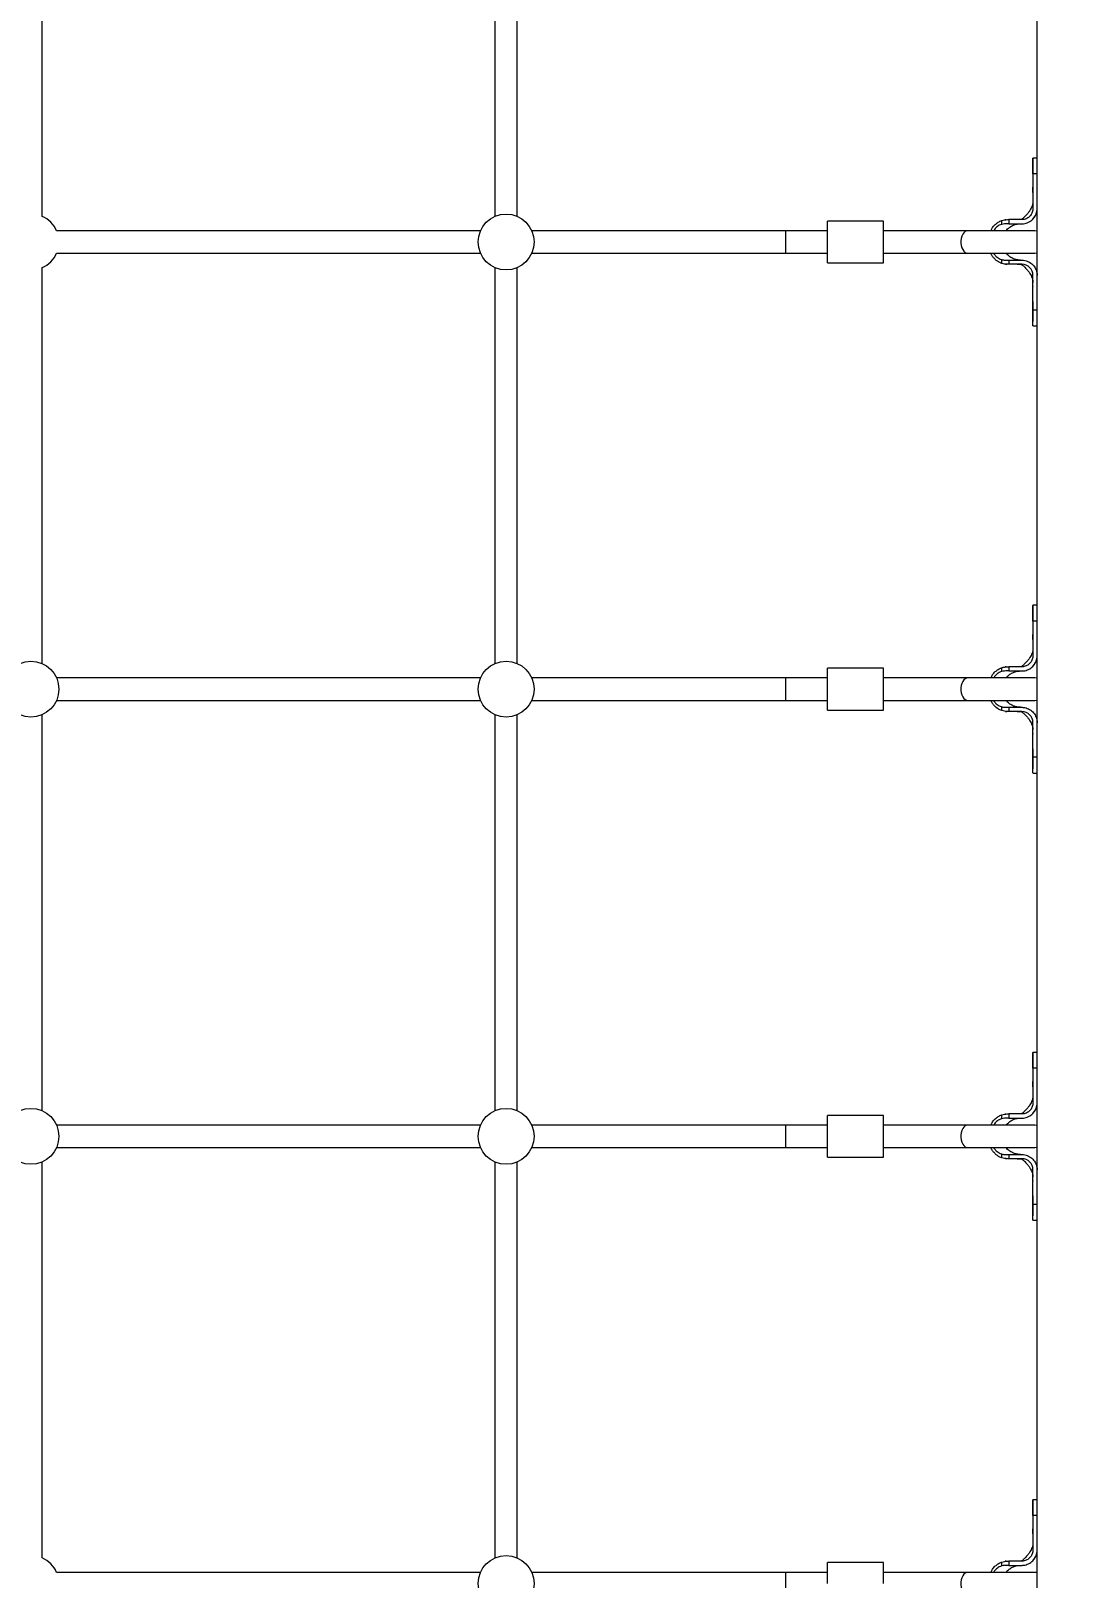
# Model space of a CAD drawing. Header units: millimetres. Extents: x -6304 to 6571, y -6082 to 4447.
# Drawn here: x -1715 to -965, y 19 to 1126 of the extents above; entities that cross this region are included whole.
import ezdxf

# ---------------------------------------------------------------- set-up
doc = ezdxf.new("R2010")
doc.units = ezdxf.units.MM
doc.layers.add('DIKOM_ОБЪЕКТ', color=7, linetype='Continuous')
doc.layers.add('DIKOM_РАЗМЕР_ОБЪЕКТА', color=7, linetype='Continuous')
doc.styles.add('style1', font='arial.ttf', dxfattribs={"width": 0.8})
doc.dimstyles.new('1-50', dxfattribs={"dimtxt": 300, "dimasz": 200, "dimexe": 100, "dimexo": 0, "dimgap": 100, "dimtad": 1, "dimtxsty": 'style1', "dimcen": 200, "dimclrd": 7, "dimclre": 7, "dimclrt": 7, "dimadec": 1, "dimazin": 2, "dimtfac": 1, "dimtmove": 0, "dimatfit": 2, "dimfxl": 0, "dimlwd": 25, "dimlwe": 18, "dimarcsym": 0})

# ---------------------------------------------------------------- blocks, each defined once
blk = doc.blocks.new('*D13')
at = {"layer": 'Defpoints', "color": 0, "transparency": 16777216}
for p in [(-3548.9, 424), (5070.8, -640.9), (5070.8, -4541.1)]:
    blk.add_point(p, dxfattribs=at)
at = {"layer": 'DIKOM_РАЗМЕР_ОБЪЕКТА', "color": 7, "lineweight": 18, "transparency": 16777216}
for p, q in [((-3548.9, 424), (-3548.9, -4641.1)), ((5070.8, -640.9), (5070.8, -4641.1))]:
    blk.add_line(p, q, dxfattribs=at)
at = {"layer": 'DIKOM_РАЗМЕР_ОБЪЕКТА', "color": 7, "lineweight": 25, "transparency": 16777216}
blk.add_line((-3148.9, -4541.1), (4670.8, -4541.1), dxfattribs=at)
at = {"layer": 'DIKOM_РАЗМЕР_ОБЪЕКТА', "color": 7, "transparency": 16777216}
for points in [[(-3148.9, -4474.4), (-3148.9, -4607.8), (-3548.9, -4541.1)], [(4670.8, -4474.4), (4670.8, -4607.8), (5070.8, -4541.1)]]:
    blk.add_solid(points, dxfattribs=at)
at = {"layer": 'DIKOM_РАЗМЕР_ОБЪЕКТА', "color": 7, "transparency": 16777216, "insert": (1449.2, -4307.9), "char_height": 300, "attachment_point": 5, "style": 'style1'}
blk.add_mtext('8650', dxfattribs=at)

msp = doc.modelspace()

# ---------------------------------------------------------------- linework, layer by layer
at = {"layer": 'DIKOM_ОБЪЕКТ', "color": 7, "linetype": 'Continuous', "lineweight": 15}
for p, q in [((-995.172, -504.962), (-995.172, 1495.038)), ((-1707.172, 993.369), (-1707.172, 1276.708)), ((-1383.172, 1276.708), (-1383.172, 993.369)), ((-1367.172, 993.369), (-1367.172, 1276.708)), ((-998.172, 1035.038), (-998.172, 1029.76)), ((-995.172, 1035.038), (-998.172, 1035.038)), ((-998.172, 1028.446), (-998.172, 1031.554)), ((-998.172, 1028.672), (-998.172, 1030.916)), ((-998.172, 1023.756), (-998.172, 999.038)), ((-995.172, 1023.756), (-998.172, 1023.756)), ((-1105.172, 990.038), (-1145.172, 990.038)), ((-1145.172, 975.038), (-1145.172, 990.038)), ((-1105.172, 975.038), (-1105.172, 990.038)), ((-1020.52, 987.653), (-1020.52, 990.371)), ((-1017.427, 990.958), (-1017.998, 990.944)), ((-1015.311, 991.038), (-1015.311, 988.038)), ((-1007.172, 991.038), (-1015.311, 991.038)), ((-1015.311, 988.038), (-1007.172, 988.038)), ((-1006.172, 991.038), (-1007.172, 991.038)), ((-1007.172, 988.038), (-1006.172, 988.038)), ((-998.134, 991.603), (-997.834, 991.931)), ((-997.47, 992.308), (-996.426, 994.062)), ((-1393.503, 983.038), (-1696.842, 983.038)), ((-1175.172, 983.038), (-1356.842, 983.038)), ((-1145.172, 983.038), (-1175.172, 983.038)), ((-1175.172, 983.038), (-1175.172, 967.038)), ((-1145.172, 960.038), (-1145.172, 975.038)), ((-1044.888, 983.038), (-1105.172, 983.038)), ((-1105.172, 960.038), (-1105.172, 975.038)), ((-996.888, 983.038), (-1044.888, 983.038)), ((-995.172, 982.852), (-996.888, 983.038)), ((-1696.842, 967.038), (-1393.503, 967.038)), ((-1356.842, 967.038), (-1175.172, 967.038)), ((-1175.172, 967.038), (-1145.172, 967.038)), ((-1105.172, 967.038), (-1044.888, 967.038)), ((-1044.888, 967.038), (-996.888, 967.038)), ((-996.888, 967.038), (-995.172, 967.224)), ((-1707.172, 673.369), (-1707.172, 956.708)), ((-1383.172, 956.708), (-1383.172, 673.369)), ((-1367.172, 673.369), (-1367.172, 956.708)), ((-1145.172, 960.038), (-1105.172, 960.038)), ((-1020.52, 959.706), (-1020.52, 962.424)), ((-1017.803, 959.099), (-1017.019, 959.087)), ((-1017.522, 959.087), (-1016.823, 959.071)), ((-1015.311, 962.038), (-1015.311, 959.038)), ((-1015.311, 962.038), (-1007.172, 962.038)), ((-1007.172, 959.038), (-1015.311, 959.038)), ((-1007.172, 962.038), (-1006.172, 962.038)), ((-1006.172, 959.038), (-1007.172, 959.038)), ((-998.172, 926.321), (-998.172, 951.038)), ((-998.174, 927.55), (-998.172, 920.916)), ((-995.172, 926.321), (-998.172, 926.321)), ((-998.172, 926.146), (-998.172, 925.751)), ((-998.172, 920.85), (-998.172, 918.113)), ((-998.172, 915.038), (-995.172, 915.038)), ((-998.172, 715.038), (-998.172, 709.76)), ((-995.172, 715.038), (-998.172, 715.038)), ((-998.172, 708.446), (-998.172, 711.554)), ((-998.172, 708.672), (-998.172, 710.916)), ((-998.172, 703.756), (-998.172, 679.038)), ((-995.172, 703.756), (-998.172, 703.756)), ((-1105.172, 670.038), (-1145.172, 670.038)), ((-1145.172, 655.038), (-1145.172, 670.038)), ((-1105.172, 655.038), (-1105.172, 670.038)), ((-1020.52, 667.653), (-1020.52, 670.371)), ((-1017.427, 670.958), (-1017.998, 670.944)), ((-1015.311, 671.038), (-1015.311, 668.038)), ((-1007.172, 671.038), (-1015.311, 671.038)), ((-1015.311, 668.038), (-1007.172, 668.038)), ((-1006.172, 671.038), (-1007.172, 671.038)), ((-1007.172, 668.038), (-1006.172, 668.038)), ((-998.134, 671.603), (-997.834, 671.931)), ((-997.47, 672.308), (-996.426, 674.062)), ((-1393.503, 663.038), (-1696.842, 663.038)), ((-1175.172, 663.038), (-1356.842, 663.038)), ((-1145.172, 663.038), (-1175.172, 663.038)), ((-1175.172, 663.038), (-1175.172, 647.038)), ((-1145.172, 640.038), (-1145.172, 655.038)), ((-1044.888, 663.038), (-1105.172, 663.038)), ((-1105.172, 640.038), (-1105.172, 655.038)), ((-996.888, 663.038), (-1044.888, 663.038)), ((-995.172, 662.852), (-996.888, 663.038)), ((-1696.842, 647.038), (-1393.503, 647.038)), ((-1356.842, 647.038), (-1175.172, 647.038)), ((-1175.172, 647.038), (-1145.172, 647.038)), ((-1105.172, 647.038), (-1044.888, 647.038)), ((-1044.888, 647.038), (-996.888, 647.038)), ((-1020.52, 639.706), (-1020.52, 642.424)), ((-996.888, 647.038), (-995.172, 647.224)), ((-1707.172, 353.369), (-1707.172, 636.708)), ((-1383.172, 636.708), (-1383.172, 353.369)), ((-1367.172, 353.369), (-1367.172, 636.708)), ((-1145.172, 640.038), (-1105.172, 640.038)), ((-1017.803, 639.099), (-1017.019, 639.087)), ((-1017.522, 639.087), (-1016.823, 639.071)), ((-1015.311, 642.038), (-1015.311, 639.038)), ((-1015.311, 642.038), (-1007.172, 642.038)), ((-1007.172, 639.038), (-1015.311, 639.038)), ((-1007.172, 642.038), (-1006.172, 642.038)), ((-1006.172, 639.038), (-1007.172, 639.038)), ((-998.172, 606.321), (-998.172, 631.038)), ((-998.174, 607.55), (-998.172, 600.916)), ((-995.172, 606.321), (-998.172, 606.321)), ((-998.172, 606.146), (-998.172, 605.751)), ((-998.172, 600.85), (-998.172, 598.113)), ((-998.172, 595.038), (-995.172, 595.038)), ((-998.172, 395.038), (-998.172, 389.76)), ((-995.172, 395.038), (-998.172, 395.038)), ((-998.172, 388.445), (-998.172, 391.554)), ((-998.172, 388.672), (-998.172, 390.916)), ((-998.172, 383.756), (-998.172, 359.038)), ((-995.172, 383.756), (-998.172, 383.756)), ((-1105.172, 350.038), (-1145.172, 350.038)), ((-1145.172, 335.038), (-1145.172, 350.038)), ((-1105.172, 335.038), (-1105.172, 350.038)), ((-1020.52, 347.653), (-1020.52, 350.371)), ((-1017.427, 350.958), (-1017.998, 350.944)), ((-1015.311, 351.038), (-1015.311, 348.038)), ((-1007.172, 351.038), (-1015.311, 351.038)), ((-1015.311, 348.038), (-1007.172, 348.038)), ((-1006.172, 351.038), (-1007.172, 351.038)), ((-1007.172, 348.038), (-1006.172, 348.038)), ((-998.134, 351.603), (-997.834, 351.931)), ((-997.47, 352.308), (-996.426, 354.062)), ((-1393.503, 343.038), (-1696.842, 343.038)), ((-1175.172, 343.038), (-1356.842, 343.038)), ((-1145.172, 343.038), (-1175.172, 343.038)), ((-1175.172, 343.038), (-1175.172, 327.038)), ((-1145.172, 320.038), (-1145.172, 335.038)), ((-1044.888, 343.038), (-1105.172, 343.038)), ((-1105.172, 320.038), (-1105.172, 335.038)), ((-996.888, 343.038), (-1044.888, 343.038)), ((-995.172, 342.852), (-996.888, 343.038)), ((-1696.842, 327.038), (-1393.503, 327.038)), ((-1356.842, 327.038), (-1175.172, 327.038)), ((-1175.172, 327.038), (-1145.172, 327.038)), ((-1105.172, 327.038), (-1044.888, 327.038)), ((-1044.888, 327.038), (-996.888, 327.038)), ((-1020.52, 319.706), (-1020.52, 322.424)), ((-1015.311, 322.038), (-1015.311, 319.038)), ((-1015.311, 322.038), (-1007.172, 322.038)), ((-1007.172, 322.038), (-1006.172, 322.038)), ((-996.888, 327.038), (-995.172, 327.224)), ((-1707.172, 33.369), (-1707.172, 316.708)), ((-1383.172, 316.708), (-1383.172, 33.369)), ((-1367.172, 33.369), (-1367.172, 316.708)), ((-1145.172, 320.038), (-1105.172, 320.038)), ((-1017.803, 319.099), (-1017.019, 319.087)), ((-1017.522, 319.087), (-1016.823, 319.071)), ((-1007.172, 319.038), (-1015.311, 319.038)), ((-1006.172, 319.038), (-1007.172, 319.038)), ((-998.172, 286.321), (-998.172, 311.038)), ((-998.174, 287.55), (-998.172, 280.916)), ((-995.172, 286.321), (-998.172, 286.321)), ((-998.172, 286.146), (-998.172, 285.751)), ((-998.172, 280.85), (-998.172, 278.113)), ((-998.172, 275.038), (-995.172, 275.038)), ((-998.172, 75.038), (-998.172, 69.76)), ((-995.172, 75.038), (-998.172, 75.038)), ((-998.172, 68.446), (-998.172, 71.554)), ((-998.172, 68.672), (-998.172, 70.916)), ((-998.172, 63.756), (-998.172, 39.038)), ((-995.172, 63.756), (-998.172, 63.756)), ((-997.47, 32.308), (-996.426, 34.062)), ((-1393.503, 23.038), (-1696.842, 23.038)), ((-1175.172, 23.038), (-1356.842, 23.038)), ((-1145.172, 23.038), (-1175.172, 23.038)), ((-1175.172, 23.038), (-1175.172, 7.038)), ((-1105.172, 30.038), (-1145.172, 30.038)), ((-1145.172, 15.038), (-1145.172, 30.038)), ((-1105.172, 15.038), (-1105.172, 30.038)), ((-1044.888, 23.038), (-1105.172, 23.038)), ((-996.888, 23.038), (-1044.888, 23.038)), ((-1020.52, 27.653), (-1020.52, 30.371)), ((-1017.427, 30.958), (-1017.998, 30.944)), ((-1015.311, 31.038), (-1015.311, 28.038)), ((-1007.172, 31.038), (-1015.311, 31.038)), ((-1015.311, 28.038), (-1007.172, 28.038)), ((-1006.172, 31.038), (-1007.172, 31.038)), ((-1007.172, 28.038), (-1006.172, 28.038)), ((-998.134, 31.603), (-997.834, 31.931)), ((-995.172, 22.852), (-996.888, 23.038))]:
    msp.add_line(p, q, dxfattribs=at)
at = {"layer": 'DIKOM_ОБЪЕКТ', "color": 7, "linetype": 'Continuous', "lineweight": 15, "flags": 128}
for points in [[(-1044.888, 983.038), (-1045.664, 982.933), (-1046.665, 982.47), (-1047.582, 981.66), (-1048.373, 980.54), (-1049.001, 979.163), (-1049.437, 977.593), (-1049.66, 975.903), (-1049.66, 974.173), (-1049.437, 972.484), (-1049.001, 970.914), (-1048.373, 969.537), (-1047.582, 968.417), (-1046.665, 967.607), (-1045.664, 967.144), (-1044.888, 967.038)], [(-998.187, 943.198), (-998.187, 943.05), (-998.188, 942.901)], [(-1044.888, 663.038), (-1045.664, 662.933), (-1046.665, 662.47), (-1047.582, 661.66), (-1048.373, 660.54), (-1049.001, 659.163), (-1049.437, 657.593), (-1049.66, 655.903), (-1049.66, 654.173), (-1049.437, 652.484), (-1049.001, 650.914), (-1048.373, 649.537), (-1047.582, 648.417), (-1046.665, 647.606), (-1045.664, 647.144), (-1044.888, 647.038)], [(-998.187, 623.198), (-998.187, 623.05), (-998.188, 622.901)], [(-1044.888, 343.038), (-1045.664, 342.933), (-1046.665, 342.47), (-1047.582, 341.66), (-1048.373, 340.54), (-1049.001, 339.163), (-1049.437, 337.593), (-1049.66, 335.903), (-1049.66, 334.173), (-1049.437, 332.484), (-1049.001, 330.914), (-1048.373, 329.537), (-1047.582, 328.417), (-1046.665, 327.606), (-1045.664, 327.144), (-1044.888, 327.038)], [(-998.187, 303.198), (-998.187, 303.05), (-998.188, 302.901)], [(-1044.888, 23.038), (-1045.664, 22.933), (-1046.665, 22.47), (-1047.582, 21.66), (-1048.373, 20.54), (-1049.001, 19.163), (-1049.437, 17.593), (-1049.66, 15.903), (-1049.66, 14.173), (-1049.437, 12.484), (-1049.001, 10.914), (-1048.373, 9.537), (-1047.582, 8.417), (-1046.665, 7.607), (-1045.664, 7.144), (-1044.888, 7.038)]]:
    msp.add_lwpolyline(points, dxfattribs=at)
at = {"layer": 'DIKOM_ОБЪЕКТ', "color": 7, "linetype": 'Continuous', "lineweight": 15}
for centre in [(-1375.172, 975.038), (-1715.172, 655.038), (-1375.172, 655.038), (-1715.172, 335.038), (-1375.172, 335.038), (-1375.172, 15.038)]:
    msp.add_circle(centre, 20, dxfattribs=at)
for centre, radius, start, end in [((-1715.172, 975.038), 20, 23.578178, 66.421822), ((-1715.172, 975.038), 20, 293.578178, 336.421822), ((-1006.172, 951.038), 8, 0.00089, 89.999224), ((-1006.172, 631.038), 8, 0.000935, 89.999065), ((-1006.172, 311.038), 8, 0.001056, 89.998944), ((-1715.172, 15.038), 20, 23.578178, 66.421822)]:
    msp.add_arc(centre, radius, start, end, dxfattribs=at)
for points, knots in [([(-998.172, 1029.76), (-998.172, 1029.375), (-998.172, 1028.594), (-998.172, 1027.381), (-998.173, 1026.765)], [0, 0, 0, 0, 0.49204835, 1, 1, 1, 1]), ([(-998.172, 1023.756), (-998.172, 1023.839), (-998.172, 1024.253), (-998.173, 1025.968), (-998.172, 1028.383), (-998.172, 1030.919), (-998.172, 1032.757), (-998.172, 1034.092), (-998.172, 1034.903), (-998.172, 1034.981), (-998.172, 1035.017)], [0, 0, 0, 0, 0.01237622, 0.06189271, 0.26112432, 0.40963682, 0.56245452, 0.71096456, 0.86378208, 1, 1, 1, 1]), ([(-998.172, 1029.404), (-998.172, 1028.288), (-998.173, 1025.952), (-998.173, 1023.463), (-998.174, 1022.164)], [0, 0, 0, 0, 0.47815689, 1, 1, 1, 1]), ([(-998.174, 1024.148), (-998.174, 1023.212), (-998.174, 1021.253), (-998.173, 1018.745), (-998.172, 1017.434)], [0, 0, 0, 0, 0.47746667, 1, 1, 1, 1]), ([(-998.172, 1010.588), (-998.172, 1010.573), (-998.172, 1010.502), (-998.174, 1010.887), (-998.175, 1011.72), (-998.175, 1012.898), (-998.173, 1013.815), (-998.172, 1014.239)], [0, 0, 0, 0, 0.06425348, 0.30679888, 0.54934862, 0.79189476, 1, 1, 1, 1]), ([(-998.172, 1003.908), (-998.195, 1003.541), (-998.237, 1002.844), (-998.716, 1001.022), (-999.428, 999.279), (-1000.198, 997.853), (-1000.9, 996.758), (-1001.556, 995.837), (-1002.273, 994.958), (-1003.128, 994.003), (-1004.168, 993.101), (-1004.939, 992.226), (-1005.63, 991.634), (-1006.145, 991.229), (-1006.391, 991.135), (-1006.452, 991.112), (-1006.486, 991.098), (-1006.514, 991.088), (-1006.549, 991.077), (-1006.644, 991.053), (-1006.699, 991.051), (-1006.754, 991.037), (-1007.052, 991.038), (-1007.165, 991.038), (-1007.208, 991.038)], [0, 0, 0, 0, 0.15002267, 0.28511535, 0.40098595, 0.4910577, 0.54965064, 0.59544113, 0.65344134, 0.72144134, 0.78822912, 0.8449113, 0.89582449, 0.92002555, 0.92444845, 0.92611602, 0.927576, 0.92902074, 0.93059974, 0.93441281, 0.95728857, 0.97612428, 0.99079677, 1, 1, 1, 1]), ([(-998.172, 999.038), (-998.178, 998.813), (-998.208, 997.693), (-998.737, 995.703), (-1000.252, 993.43), (-1002.441, 991.795), (-1004.542, 991.107), (-1005.805, 991.054), (-1006.172, 991.038)], [0, 0, 0, 0, 0.054128401, 0.268332404, 0.482528797, 0.697284422, 0.911981888, 1, 1, 1, 1]), ([(-1006.172, 988.038), (-1006.087, 988.039), (-1005.662, 988.042), (-1004.001, 988.161), (-1001.239, 988.966), (-998.172, 991.181), (-996.026, 994.28), (-995.234, 997.071), (-995.184, 998.671), (-995.172, 999.038)], [0, 0, 0, 0, 0.01480608, 0.07410921, 0.29004257, 0.50596754, 0.72094657, 0.93601039, 1, 1, 1, 1]), ([(-998.188, 1004.229), (-998.188, 1004.15), (-998.188, 1003.991), (-998.188, 1003.824), (-998.187, 1003.741)], [0, 0, 0, 0, 0.49802725, 1, 1, 1, 1]), ([(-1028.392, 983.038), (-1028.093, 983.637), (-1027.348, 985.129), (-1025.692, 987.114), (-1023.563, 988.914), (-1021.786, 989.903), (-1020.735, 990.292), (-1020.52, 990.371)], [0, 0, 0, 0, 0.18083635, 0.45023043, 0.69390834, 0.93732351, 1, 1, 1, 1]), ([(-1020.52, 987.653), (-1021.099, 987.441), (-1022.678, 986.864), (-1024.787, 985.338), (-1025.862, 983.741), (-1026.334, 983.038)], [0, 0, 0, 0, 0.24464651, 0.66786361, 1, 1, 1, 1]), ([(-1020.52, 990.371), (-1019.861, 990.566), (-1018.52, 990.963), (-1017.108, 991.013), (-1016.39, 991.038)], [0, 0, 0, 0, 0.49161536, 1, 1, 1, 1]), ([(-1015.311, 988.038), (-1015.396, 988.038), (-1015.821, 988.039), (-1016.903, 988.03), (-1018.581, 988.097), (-1019.869, 987.802), (-1020.52, 987.653)], [0, 0, 0, 0, 0.04838519, 0.24189663, 0.61710835, 1, 1, 1, 1]), ([(-1017.335, 983.038), (-1017.148, 983.305), (-1016.425, 984.334), (-1014.687, 985.741), (-1012.223, 987.137), (-1009.941, 987.802), (-1008.326, 988), (-1007.561, 988.036), (-1007.259, 988.038), (-1007.161, 988.038)], [0, 0, 0, 0, 0.08293952, 0.32001808, 0.56081267, 0.80270887, 0.92030372, 0.9742016, 1, 1, 1, 1]), ([(-1016.39, 991.038), (-1016.298, 991.038), (-1015.939, 991.038), (-1015.579, 991.038), (-1015.311, 991.038)], [0, 0, 0, 0, 0.25636845, 1, 1, 1, 1]), ([(-997.878, 991.813), (-997.826, 991.873), (-997.722, 991.993), (-997.633, 992.103), (-997.588, 992.158)], [0, 0, 0, 0, 0.50020081, 1, 1, 1, 1]), ([(-1020.52, 959.706), (-1020.956, 959.876), (-1022.646, 960.536), (-1024.795, 962.064), (-1026.723, 964.202), (-1027.813, 965.73), (-1028.267, 966.733), (-1028.405, 967.038)], [0, 0, 0, 0, 0.12781603, 0.49542585, 0.70245926, 0.90959661, 1, 1, 1, 1]), ([(-1026.403, 967.038), (-1026.293, 966.848), (-1025.775, 965.948), (-1024.235, 964.348), (-1022.281, 963.014), (-1020.854, 962.535), (-1020.52, 962.424)], [0, 0, 0, 0, 0.08583809, 0.4059045, 0.8611996, 1, 1, 1, 1]), ([(-1007.124, 962.038), (-1007.55, 962.049), (-1008.401, 962.07), (-1009.653, 962.258), (-1010.86, 962.551), (-1012.561, 963.141), (-1014.622, 964.284), (-1016.419, 965.723), (-1017.151, 966.778), (-1017.331, 967.038)], [0, 0, 0, 0, 0.108511112, 0.216386956, 0.321730308, 0.424307667, 0.673737144, 0.919612072, 1, 1, 1, 1]), ([(-1020.52, 962.424), (-1020.44, 962.4), (-1020.037, 962.283), (-1019.293, 962.131), (-1018.451, 962.046), (-1017.265, 962.031), (-1016.274, 962.039), (-1015.453, 962.038), (-1015.311, 962.038)], [0, 0, 0, 0, 0.04835725, 0.24203475, 0.43570494, 0.53242247, 0.91939546, 1, 1, 1, 1]), ([(-1016.394, 959.038), (-1017.088, 959.062), (-1018.499, 959.11), (-1019.84, 959.505), (-1020.52, 959.706)], [0, 0, 0, 0, 0.49214413, 1, 1, 1, 1]), ([(-1015.311, 959.038), (-1015.403, 959.038), (-1015.763, 959.038), (-1016.123, 959.038), (-1016.39, 959.038)], [0, 0, 0, 0, 0.25635818, 1, 1, 1, 1]), ([(-1009.482, 959.038), (-1009.522, 959.038), (-1009.598, 959.038), (-1009.415, 959.038), (-1008.757, 959.038), (-1008.027, 959.039), (-1007.479, 959.038), (-1006.975, 959.039), (-1006.71, 959.036), (-1006.639, 959.019), (-1006.597, 959.016), (-1006.526, 958.994), (-1006.494, 958.982), (-1006.467, 958.971), (-1006.433, 958.958), (-1006.372, 958.935), (-1006.13, 958.839), (-1005.625, 958.431), (-1004.898, 957.798), (-1004.055, 956.878), (-1003.025, 955.942), (-1002.169, 955), (-1001.511, 954.175), (-1000.889, 953.301), (-1000.196, 952.218), (-999.422, 950.777), (-998.709, 949.015), (-998.234, 947.165), (-998.194, 946.446), (-998.172, 946.068)], [0, 0, 0, 0, 0.03880371, 0.07396951, 0.12483949, 0.17222199, 0.20599397, 0.22786234, 0.24170032, 0.25434125, 0.26853805, 0.27143936, 0.27263633, 0.27373844, 0.27487563, 0.27618533, 0.27963732, 0.29826699, 0.33781337, 0.38834918, 0.44667842, 0.49411228, 0.53365616, 0.56792834, 0.61404874, 0.68494018, 0.77609969, 0.8822824, 1, 1, 1, 1]), ([(-1006.172, 962.038), (-1006.087, 962.038), (-1005.662, 962.035), (-1004.008, 961.917), (-1001.26, 961.117), (-998.202, 958.922), (-996.048, 955.841), (-995.237, 953.039), (-995.185, 951.422), (-995.172, 951.038)], [0, 0, 0, 0, 0.01480562, 0.07410529, 0.28878291, 0.50346318, 0.71803952, 0.93308623, 1, 1, 1, 1]), ([(-998.172, 935.815), (-998.172, 935.861), (-998.173, 936.412), (-998.175, 937.399), (-998.175, 938.582), (-998.173, 939.304), (-998.171, 939.614), (-998.172, 939.53), (-998.172, 939.526)], [0, 0, 0, 0, 0.022174078, 0.26363321, 0.505087301, 0.74653824, 0.988011947, 1, 1, 1, 1]), ([(-998.172, 932.359), (-998.173, 931.053), (-998.174, 928.553), (-998.174, 926.601), (-998.174, 925.668)], [0, 0, 0, 0, 0.52244857, 1, 1, 1, 1]), ([(-998.172, 915.059), (-998.172, 915.052), (-998.172, 914.96), (-998.172, 915.316), (-998.172, 916.17), (-998.172, 917.607), (-998.172, 919.544), (-998.172, 922.316), (-998.172, 924.814), (-998.172, 926.321)], [0, 0, 0, 0, 0.01229644, 0.1651393, 0.31368057, 0.46652762, 0.61507047, 0.76791738, 1, 1, 1, 1]), ([(-998.172, 709.404), (-998.172, 708.288), (-998.173, 705.952), (-998.173, 703.463), (-998.174, 702.164)], [0, 0, 0, 0, 0.478155861, 1, 1, 1, 1]), ([(-998.172, 709.76), (-998.172, 709.375), (-998.172, 708.594), (-998.172, 707.381), (-998.173, 706.765)], [0, 0, 0, 0, 0.49204821, 1, 1, 1, 1]), ([(-998.172, 703.756), (-998.172, 703.839), (-998.172, 704.253), (-998.173, 705.968), (-998.172, 708.383), (-998.172, 710.919), (-998.172, 712.757), (-998.172, 714.092), (-998.172, 714.903), (-998.172, 714.981), (-998.172, 715.017)], [0, 0, 0, 0, 0.01237563, 0.06189271, 0.26112408, 0.40963661, 0.56245452, 0.71096445, 0.86378208, 1, 1, 1, 1]), ([(-998.174, 704.148), (-998.174, 703.212), (-998.174, 701.253), (-998.173, 698.745), (-998.172, 697.434)], [0, 0, 0, 0, 0.477466877, 1, 1, 1, 1]), ([(-998.172, 690.588), (-998.172, 690.573), (-998.172, 690.502), (-998.174, 690.887), (-998.175, 691.72), (-998.175, 692.898), (-998.173, 693.815), (-998.172, 694.239)], [0, 0, 0, 0, 0.064253397, 0.306798201, 0.549346298, 0.791895018, 1, 1, 1, 1]), ([(-998.172, 683.908), (-998.195, 683.541), (-998.237, 682.844), (-998.716, 681.022), (-999.428, 679.279), (-1000.198, 677.853), (-1000.9, 676.758), (-1001.556, 675.837), (-1002.273, 674.958), (-1003.128, 674.003), (-1004.168, 673.101), (-1004.939, 672.226), (-1005.63, 671.634), (-1006.145, 671.229), (-1006.391, 671.135), (-1006.452, 671.111), (-1006.486, 671.098), (-1006.514, 671.088), (-1006.549, 671.077), (-1006.644, 671.052), (-1006.699, 671.051), (-1006.754, 671.037), (-1007.052, 671.038), (-1007.165, 671.038), (-1007.208, 671.038)], [0, 0, 0, 0, 0.1500228, 0.28511512, 0.40098571, 0.49105745, 0.54965104, 0.59544116, 0.65344179, 0.72144154, 0.78822939, 0.84491165, 0.89582491, 0.92002545, 0.92444836, 0.92611612, 0.92757588, 0.92902069, 0.93059966, 0.93441283, 0.95728857, 0.97612428, 0.99079677, 1, 1, 1, 1]), ([(-998.172, 679.038), (-998.178, 678.813), (-998.208, 677.693), (-998.737, 675.703), (-1000.252, 673.43), (-1002.441, 671.795), (-1004.542, 671.107), (-1005.805, 671.054), (-1006.172, 671.038)], [0, 0, 0, 0, 0.05412694, 0.26833164, 0.4825284, 0.69728486, 0.91198182, 1, 1, 1, 1]), ([(-1006.172, 668.038), (-1006.087, 668.039), (-1005.662, 668.042), (-1004.001, 668.161), (-1001.239, 668.966), (-998.172, 671.181), (-996.026, 674.28), (-995.234, 677.071), (-995.184, 678.671), (-995.172, 679.038)], [0, 0, 0, 0, 0.0148061, 0.07410915, 0.29004279, 0.50596728, 0.72094616, 0.93601146, 1, 1, 1, 1]), ([(-998.188, 684.229), (-998.188, 684.15), (-998.188, 683.991), (-998.188, 683.824), (-998.187, 683.741)], [0, 0, 0, 0, 0.4980338, 1, 1, 1, 1]), ([(-1028.392, 663.038), (-1028.093, 663.637), (-1027.348, 665.129), (-1025.692, 667.114), (-1023.563, 668.914), (-1021.786, 669.903), (-1020.735, 670.292), (-1020.52, 670.371)], [0, 0, 0, 0, 0.18083603, 0.45023137, 0.69390818, 0.93732411, 1, 1, 1, 1]), ([(-1020.52, 667.653), (-1021.099, 667.441), (-1022.678, 666.864), (-1024.787, 665.338), (-1025.862, 663.741), (-1026.334, 663.038)], [0, 0, 0, 0, 0.24464665, 0.66786482, 1, 1, 1, 1]), ([(-1020.52, 670.371), (-1019.861, 670.566), (-1018.52, 670.963), (-1017.108, 671.013), (-1016.39, 671.038)], [0, 0, 0, 0, 0.49161562, 1, 1, 1, 1]), ([(-1015.311, 668.038), (-1015.396, 668.038), (-1015.821, 668.039), (-1016.903, 668.03), (-1018.581, 668.097), (-1019.869, 667.802), (-1020.52, 667.653)], [0, 0, 0, 0, 0.04838522, 0.24189678, 0.61710874, 1, 1, 1, 1]), ([(-1017.335, 663.038), (-1017.148, 663.305), (-1016.425, 664.334), (-1014.687, 665.741), (-1012.223, 667.137), (-1009.941, 667.802), (-1008.326, 668), (-1007.561, 668.036), (-1007.259, 668.038), (-1007.161, 668.038)], [0, 0, 0, 0, 0.08294027, 0.32001858, 0.56081267, 0.80270875, 0.9203038, 0.9742016, 1, 1, 1, 1]), ([(-1016.39, 671.038), (-1016.298, 671.038), (-1015.939, 671.038), (-1015.579, 671.038), (-1015.311, 671.038)], [0, 0, 0, 0, 0.25636845, 1, 1, 1, 1]), ([(-997.878, 671.813), (-997.826, 671.873), (-997.722, 671.993), (-997.633, 672.103), (-997.588, 672.158)], [0, 0, 0, 0, 0.50020081, 1, 1, 1, 1]), ([(-1020.52, 639.706), (-1020.956, 639.876), (-1022.646, 640.536), (-1024.795, 642.064), (-1026.723, 644.202), (-1027.813, 645.73), (-1028.267, 646.733), (-1028.405, 647.038)], [0, 0, 0, 0, 0.12781596, 0.49542633, 0.70246069, 0.90959717, 1, 1, 1, 1]), ([(-1026.403, 647.038), (-1026.293, 646.848), (-1025.775, 645.948), (-1024.235, 644.348), (-1022.281, 643.014), (-1020.854, 642.535), (-1020.52, 642.424)], [0, 0, 0, 0, 0.085838563, 0.405904864, 0.861199656, 1, 1, 1, 1]), ([(-1020.52, 642.424), (-1020.44, 642.4), (-1020.037, 642.283), (-1019.293, 642.131), (-1018.451, 642.046), (-1017.265, 642.031), (-1016.274, 642.039), (-1015.453, 642.038), (-1015.311, 642.038)], [0, 0, 0, 0, 0.04835733, 0.24203482, 0.4357052, 0.53242266, 0.91939549, 1, 1, 1, 1]), ([(-1007.124, 642.038), (-1007.55, 642.049), (-1008.401, 642.07), (-1009.653, 642.258), (-1010.86, 642.551), (-1012.561, 643.141), (-1014.622, 644.284), (-1016.419, 645.723), (-1017.151, 646.778), (-1017.331, 647.038)], [0, 0, 0, 0, 0.108511104, 0.216386984, 0.321730483, 0.424308396, 0.67373803, 0.91961179, 1, 1, 1, 1]), ([(-1016.394, 639.038), (-1017.088, 639.062), (-1018.499, 639.11), (-1019.84, 639.505), (-1020.52, 639.706)], [0, 0, 0, 0, 0.49214408, 1, 1, 1, 1]), ([(-1015.311, 639.038), (-1015.403, 639.038), (-1015.763, 639.038), (-1016.123, 639.038), (-1016.39, 639.038)], [0, 0, 0, 0, 0.25635818, 1, 1, 1, 1]), ([(-1009.482, 639.038), (-1009.522, 639.038), (-1009.598, 639.038), (-1009.415, 639.038), (-1008.757, 639.038), (-1008.027, 639.039), (-1007.479, 639.038), (-1006.975, 639.039), (-1006.71, 639.036), (-1006.639, 639.019), (-1006.597, 639.016), (-1006.526, 638.994), (-1006.494, 638.982), (-1006.467, 638.971), (-1006.433, 638.958), (-1006.372, 638.935), (-1006.13, 638.839), (-1005.625, 638.431), (-1004.898, 637.798), (-1004.055, 636.878), (-1003.025, 635.942), (-1002.169, 635), (-1001.511, 634.175), (-1000.889, 633.301), (-1000.196, 632.218), (-999.422, 630.777), (-998.709, 629.015), (-998.234, 627.165), (-998.194, 626.446), (-998.172, 626.068)], [0, 0, 0, 0, 0.03880372, 0.07396951, 0.1248395, 0.17222201, 0.20599399, 0.22786236, 0.24170034, 0.25434126, 0.26853805, 0.27143943, 0.27263637, 0.27373856, 0.27487554, 0.27618525, 0.27963746, 0.2982671, 0.33781332, 0.38834914, 0.44667827, 0.49411249, 0.53365605, 0.56792846, 0.61404864, 0.68494005, 0.7760997, 0.88228246, 1, 1, 1, 1]), ([(-1006.172, 642.038), (-1006.087, 642.038), (-1005.662, 642.035), (-1004.008, 641.917), (-1001.26, 641.117), (-998.202, 638.922), (-996.048, 635.841), (-995.237, 633.039), (-995.185, 631.422), (-995.172, 631.038)], [0, 0, 0, 0, 0.01480563, 0.07410528, 0.28878295, 0.50346313, 0.71803911, 0.93308633, 1, 1, 1, 1]), ([(-998.172, 615.815), (-998.172, 615.861), (-998.173, 616.412), (-998.175, 617.399), (-998.175, 618.582), (-998.173, 619.304), (-998.171, 619.614), (-998.172, 619.53), (-998.172, 619.526)], [0, 0, 0, 0, 0.02217452, 0.26363421, 0.50508604, 0.74653832, 0.98801195, 1, 1, 1, 1]), ([(-998.172, 612.359), (-998.173, 611.053), (-998.174, 608.553), (-998.174, 606.601), (-998.174, 605.668)], [0, 0, 0, 0, 0.52244744, 1, 1, 1, 1]), ([(-998.172, 595.059), (-998.172, 595.052), (-998.172, 594.96), (-998.172, 595.316), (-998.172, 596.17), (-998.172, 597.607), (-998.172, 599.544), (-998.172, 602.316), (-998.172, 604.814), (-998.172, 606.321)], [0, 0, 0, 0, 0.01229643, 0.16513915, 0.31368056, 0.4665275, 0.61507038, 0.76791665, 1, 1, 1, 1]), ([(-998.172, 389.404), (-998.172, 388.288), (-998.173, 385.952), (-998.173, 383.463), (-998.174, 382.164)], [0, 0, 0, 0, 0.47815444, 1, 1, 1, 1]), ([(-998.172, 389.76), (-998.172, 389.375), (-998.172, 388.594), (-998.172, 387.381), (-998.173, 386.765)], [0, 0, 0, 0, 0.49204793, 1, 1, 1, 1]), ([(-998.172, 383.756), (-998.172, 383.839), (-998.172, 384.253), (-998.173, 385.968), (-998.172, 388.383), (-998.172, 390.919), (-998.172, 392.757), (-998.172, 394.092), (-998.172, 394.903), (-998.172, 394.981), (-998.172, 395.017)], [0, 0, 0, 0, 0.01237621, 0.06189382, 0.26112549, 0.40963785, 0.56245485, 0.71096513, 0.8637821, 1, 1, 1, 1]), ([(-998.174, 384.148), (-998.174, 383.212), (-998.174, 381.253), (-998.173, 378.745), (-998.172, 377.434)], [0, 0, 0, 0, 0.47746763, 1, 1, 1, 1]), ([(-998.172, 370.588), (-998.172, 370.573), (-998.172, 370.502), (-998.174, 370.887), (-998.175, 371.72), (-998.175, 372.898), (-998.173, 373.815), (-998.172, 374.239)], [0, 0, 0, 0, 0.064253377, 0.30679689, 0.549350276, 0.791895081, 1, 1, 1, 1]), ([(-998.172, 363.908), (-998.195, 363.541), (-998.237, 362.844), (-998.716, 361.022), (-999.428, 359.279), (-1000.198, 357.853), (-1000.9, 356.758), (-1001.556, 355.837), (-1002.273, 354.958), (-1003.128, 354.003), (-1004.168, 353.101), (-1004.939, 352.226), (-1005.63, 351.634), (-1006.145, 351.229), (-1006.391, 351.135), (-1006.452, 351.112), (-1006.486, 351.098), (-1006.514, 351.088), (-1006.549, 351.077), (-1006.644, 351.053), (-1006.699, 351.051), (-1006.754, 351.037), (-1007.052, 351.038), (-1007.165, 351.038), (-1007.208, 351.038)], [0, 0, 0, 0, 0.15002277, 0.28511564, 0.40098554, 0.49105726, 0.5496501, 0.59544095, 0.65344088, 0.72144128, 0.78822848, 0.84491138, 0.89582463, 0.92002516, 0.92444849, 0.92611586, 0.92757598, 0.9290208, 0.93059977, 0.9344128, 0.95728858, 0.97612429, 0.99079677, 1, 1, 1, 1]), ([(-998.172, 359.038), (-998.178, 358.813), (-998.208, 357.693), (-998.737, 355.703), (-1000.252, 353.43), (-1002.441, 351.795), (-1004.542, 351.107), (-1005.805, 351.054), (-1006.172, 351.038)], [0, 0, 0, 0, 0.05412702, 0.26833202, 0.48252711, 0.69728388, 0.91198186, 1, 1, 1, 1]), ([(-1006.172, 348.038), (-1006.087, 348.039), (-1005.662, 348.042), (-1004.001, 348.162), (-1001.239, 348.966), (-998.172, 351.181), (-996.026, 354.28), (-995.234, 357.071), (-995.184, 358.671), (-995.172, 359.038)], [0, 0, 0, 0, 0.01480612, 0.07410957, 0.29004328, 0.50596934, 0.72094878, 0.9360113, 1, 1, 1, 1]), ([(-998.188, 364.229), (-998.188, 364.15), (-998.188, 363.991), (-998.188, 363.824), (-998.187, 363.741)], [0, 0, 0, 0, 0.49801042, 1, 1, 1, 1]), ([(-1028.392, 343.038), (-1028.093, 343.637), (-1027.348, 345.129), (-1025.692, 347.114), (-1023.563, 348.914), (-1021.786, 349.903), (-1020.735, 350.292), (-1020.52, 350.371)], [0, 0, 0, 0, 0.180836, 0.45022923, 0.69390601, 0.93732317, 1, 1, 1, 1]), ([(-1020.52, 347.653), (-1021.099, 347.441), (-1022.678, 346.864), (-1024.787, 345.338), (-1025.862, 343.741), (-1026.334, 343.038)], [0, 0, 0, 0, 0.244648097, 0.667861717, 1, 1, 1, 1]), ([(-1020.52, 350.371), (-1019.861, 350.566), (-1018.52, 350.963), (-1017.108, 351.013), (-1016.39, 351.038)], [0, 0, 0, 0, 0.49161362, 1, 1, 1, 1]), ([(-1015.311, 348.038), (-1015.396, 348.038), (-1015.821, 348.039), (-1016.903, 348.03), (-1018.581, 348.097), (-1019.869, 347.802), (-1020.52, 347.653)], [0, 0, 0, 0, 0.04838518, 0.24189656, 0.617108095, 1, 1, 1, 1]), ([(-1017.335, 343.038), (-1017.148, 343.305), (-1016.425, 344.334), (-1014.687, 345.741), (-1012.223, 347.137), (-1009.941, 347.802), (-1008.326, 348), (-1007.561, 348.036), (-1007.259, 348.038), (-1007.161, 348.038)], [0, 0, 0, 0, 0.08293831, 0.32001684, 0.56081238, 0.80270867, 0.92030353, 0.97420161, 1, 1, 1, 1]), ([(-1016.39, 351.038), (-1016.298, 351.038), (-1015.939, 351.038), (-1015.579, 351.038), (-1015.311, 351.038)], [0, 0, 0, 0, 0.25636845, 1, 1, 1, 1]), ([(-997.878, 351.813), (-997.826, 351.873), (-997.722, 351.993), (-997.633, 352.103), (-997.588, 352.158)], [0, 0, 0, 0, 0.50020131, 1, 1, 1, 1]), ([(-1020.52, 319.706), (-1020.956, 319.876), (-1022.646, 320.536), (-1024.795, 322.064), (-1026.723, 324.202), (-1027.813, 325.73), (-1028.267, 326.733), (-1028.405, 327.038)], [0, 0, 0, 0, 0.12781556, 0.49542328, 0.70245699, 0.90959504, 1, 1, 1, 1]), ([(-1026.403, 327.038), (-1026.293, 326.848), (-1025.775, 325.948), (-1024.235, 324.348), (-1022.281, 323.014), (-1020.854, 322.535), (-1020.52, 322.424)], [0, 0, 0, 0, 0.08583827, 0.4059035, 0.86119883, 1, 1, 1, 1]), ([(-1020.52, 322.424), (-1020.44, 322.4), (-1020.037, 322.283), (-1019.293, 322.131), (-1018.451, 322.046), (-1017.265, 322.031), (-1016.274, 322.039), (-1015.453, 322.038), (-1015.311, 322.038)], [0, 0, 0, 0, 0.04835584, 0.24203464, 0.43570463, 0.53242228, 0.91939543, 1, 1, 1, 1]), ([(-1007.124, 322.038), (-1007.55, 322.049), (-1008.401, 322.07), (-1009.653, 322.258), (-1010.86, 322.551), (-1012.561, 323.141), (-1014.622, 324.284), (-1016.419, 325.723), (-1017.151, 326.778), (-1017.331, 327.038)], [0, 0, 0, 0, 0.108511078, 0.216386341, 0.32172959, 0.424306428, 0.673735472, 0.91961198, 1, 1, 1, 1]), ([(-1006.172, 322.038), (-1006.087, 322.038), (-1005.662, 322.035), (-1004.008, 321.917), (-1001.26, 321.117), (-998.202, 318.922), (-996.048, 315.841), (-995.237, 313.039), (-995.185, 311.422), (-995.172, 311.038)], [0, 0, 0, 0, 0.0148056, 0.07410519, 0.28878218, 0.50346216, 0.71803937, 0.93308639, 1, 1, 1, 1]), ([(-1016.394, 319.038), (-1017.088, 319.062), (-1018.499, 319.11), (-1019.84, 319.505), (-1020.52, 319.706)], [0, 0, 0, 0, 0.49214298, 1, 1, 1, 1]), ([(-1015.311, 319.038), (-1015.403, 319.038), (-1015.763, 319.038), (-1016.123, 319.038), (-1016.39, 319.038)], [0, 0, 0, 0, 0.25635818, 1, 1, 1, 1]), ([(-1009.482, 319.038), (-1009.522, 319.038), (-1009.598, 319.038), (-1009.415, 319.038), (-1008.757, 319.038), (-1008.027, 319.039), (-1007.479, 319.038), (-1006.975, 319.039), (-1006.71, 319.036), (-1006.639, 319.019), (-1006.597, 319.016), (-1006.526, 318.994), (-1006.494, 318.982), (-1006.467, 318.971), (-1006.433, 318.958), (-1006.372, 318.934), (-1006.13, 318.839), (-1005.625, 318.431), (-1004.898, 317.798), (-1004.055, 316.878), (-1003.025, 315.942), (-1002.169, 315), (-1001.511, 314.175), (-1000.889, 313.301), (-1000.196, 312.218), (-999.422, 310.778), (-998.709, 309.015), (-998.234, 307.165), (-998.194, 306.446), (-998.172, 306.068)], [0, 0, 0, 0, 0.03880371, 0.0739695, 0.12483948, 0.17222198, 0.20599396, 0.22786232, 0.2417003, 0.25434121, 0.268538, 0.27143939, 0.27263651, 0.27373845, 0.27487543, 0.27618546, 0.279637, 0.2982671, 0.33781331, 0.38834913, 0.44667825, 0.49411246, 0.53365601, 0.567929, 0.61404917, 0.68494002, 0.77610018, 0.88228247, 1, 1, 1, 1]), ([(-998.172, 295.815), (-998.172, 295.861), (-998.173, 296.412), (-998.175, 297.399), (-998.175, 298.582), (-998.173, 299.304), (-998.171, 299.614), (-998.172, 299.53), (-998.172, 299.526)], [0, 0, 0, 0, 0.02217918, 0.26363778, 0.50509214, 0.74653858, 0.988012, 1, 1, 1, 1]), ([(-998.172, 292.359), (-998.173, 291.053), (-998.174, 288.553), (-998.174, 286.601), (-998.174, 285.668)], [0, 0, 0, 0, 0.52244744, 1, 1, 1, 1]), ([(-998.172, 275.059), (-998.172, 275.052), (-998.172, 274.96), (-998.172, 275.316), (-998.172, 276.17), (-998.172, 277.607), (-998.172, 279.544), (-998.172, 282.316), (-998.172, 284.814), (-998.172, 286.321)], [0, 0, 0, 0, 0.01229644, 0.16513947, 0.31368034, 0.46652802, 0.61507031, 0.76791861, 1, 1, 1, 1]), ([(-998.172, 69.404), (-998.172, 68.288), (-998.173, 65.952), (-998.173, 63.463), (-998.174, 62.164)], [0, 0, 0, 0, 0.47815999, 1, 1, 1, 1]), ([(-998.172, 69.76), (-998.172, 69.375), (-998.172, 68.594), (-998.172, 67.381), (-998.173, 66.765)], [0, 0, 0, 0, 0.49204793, 1, 1, 1, 1]), ([(-998.172, 63.756), (-998.172, 63.839), (-998.172, 64.253), (-998.173, 65.968), (-998.172, 68.383), (-998.172, 70.919), (-998.172, 72.757), (-998.172, 74.092), (-998.172, 74.903), (-998.172, 74.981), (-998.172, 75.017)], [0, 0, 0, 0, 0.01237622, 0.06189384, 0.26112343, 0.40963764, 0.56245469, 0.71096503, 0.86378205, 1, 1, 1, 1]), ([(-998.174, 64.148), (-998.174, 63.212), (-998.174, 61.253), (-998.173, 58.745), (-998.172, 57.434)], [0, 0, 0, 0, 0.47746763, 1, 1, 1, 1]), ([(-998.172, 50.588), (-998.172, 50.573), (-998.172, 50.502), (-998.174, 50.887), (-998.175, 51.72), (-998.175, 52.898), (-998.173, 53.815), (-998.172, 54.239)], [0, 0, 0, 0, 0.06425323, 0.30679618, 0.54934364, 0.79189556, 1, 1, 1, 1]), ([(-998.172, 43.908), (-998.195, 43.541), (-998.237, 42.844), (-998.716, 41.022), (-999.428, 39.279), (-1000.198, 37.854), (-1000.9, 36.758), (-1001.556, 35.837), (-1002.273, 34.958), (-1003.128, 34.003), (-1004.168, 33.101), (-1004.939, 32.226), (-1005.63, 31.634), (-1006.145, 31.229), (-1006.391, 31.135), (-1006.452, 31.112), (-1006.486, 31.098), (-1006.514, 31.088), (-1006.549, 31.077), (-1006.644, 31.053), (-1006.699, 31.051), (-1006.754, 31.037), (-1007.052, 31.038), (-1007.165, 31.038), (-1007.208, 31.038)], [0, 0, 0, 0, 0.15002277, 0.28511564, 0.40098555, 0.49105727, 0.54965159, 0.59544096, 0.6534409, 0.7214413, 0.78822977, 0.84491138, 0.89582463, 0.92002516, 0.92444849, 0.92611586, 0.92757598, 0.9290208, 0.93059977, 0.9344128, 0.95728858, 0.97612429, 0.99079677, 1, 1, 1, 1]), ([(-998.172, 39.038), (-998.178, 38.813), (-998.208, 37.693), (-998.737, 35.703), (-1000.252, 33.43), (-1002.441, 31.795), (-1004.542, 31.107), (-1005.805, 31.054), (-1006.172, 31.038)], [0, 0, 0, 0, 0.05412702, 0.26833202, 0.48252711, 0.69728388, 0.91198186, 1, 1, 1, 1]), ([(-1006.172, 28.038), (-1006.087, 28.039), (-1005.662, 28.042), (-1004.001, 28.161), (-1001.239, 28.966), (-998.172, 31.181), (-996.026, 34.28), (-995.234, 37.071), (-995.184, 38.671), (-995.172, 39.038)], [0, 0, 0, 0, 0.01480609, 0.07410917, 0.29004342, 0.50596701, 0.72094601, 0.93601143, 1, 1, 1, 1]), ([(-998.188, 44.229), (-998.188, 44.15), (-998.188, 43.991), (-998.188, 43.824), (-998.187, 43.741)], [0, 0, 0, 0, 0.4980338, 1, 1, 1, 1]), ([(-1028.392, 23.038), (-1028.093, 23.637), (-1027.348, 25.129), (-1025.692, 27.114), (-1023.563, 28.914), (-1021.786, 29.903), (-1020.735, 30.292), (-1020.52, 30.371)], [0, 0, 0, 0, 0.18083634, 0.45023008, 0.69390732, 0.93732494, 1, 1, 1, 1]), ([(-1020.52, 27.653), (-1021.099, 27.441), (-1022.678, 26.864), (-1024.787, 25.338), (-1025.862, 23.741), (-1026.334, 23.038)], [0, 0, 0, 0, 0.244648097, 0.667861717, 1, 1, 1, 1]), ([(-1020.52, 30.371), (-1019.861, 30.566), (-1018.52, 30.963), (-1017.108, 31.013), (-1016.39, 31.038)], [0, 0, 0, 0, 0.49161535, 1, 1, 1, 1]), ([(-1015.311, 28.038), (-1015.396, 28.038), (-1015.821, 28.039), (-1016.903, 28.03), (-1018.581, 28.097), (-1019.869, 27.802), (-1020.52, 27.653)], [0, 0, 0, 0, 0.04838518, 0.24189656, 0.617108095, 1, 1, 1, 1]), ([(-1017.335, 23.038), (-1017.148, 23.305), (-1016.425, 24.334), (-1014.687, 25.741), (-1012.223, 27.137), (-1009.941, 27.802), (-1008.326, 28), (-1007.561, 28.036), (-1007.259, 28.038), (-1007.161, 28.038)], [0, 0, 0, 0, 0.08293833, 0.32001689, 0.56081248, 0.80270881, 0.92030369, 0.97420155, 1, 1, 1, 1]), ([(-1016.39, 31.038), (-1016.298, 31.038), (-1015.939, 31.038), (-1015.579, 31.038), (-1015.311, 31.038)], [0, 0, 0, 0, 0.25636845, 1, 1, 1, 1]), ([(-997.878, 31.813), (-997.826, 31.873), (-997.722, 31.993), (-997.633, 32.103), (-997.588, 32.158)], [0, 0, 0, 0, 0.50020131, 1, 1, 1, 1])]:
    msp.add_open_spline(points, degree=3, knots=knots, dxfattribs=at)

# ---------------------------------------------------------------- dimensions: what is measured, and where the dimension line sits
at = {"layer": 'DIKOM_РАЗМЕР_ОБЪЕКТА'}
dim = msp.add_linear_dim(base=(5070.79, -4541.091), p1=(-3548.896, 424.038), p2=(5070.79, -640.9), text='8650', dimstyle='1-50', override={"dimasz": 400, "dimgap": 80}, dxfattribs=at)
dim.commit()
dim.dimension.update_dxf_attribs({"geometry": '*D13', "text_midpoint": (1449.191, -4541.091), "dimtype": 160})

doc.saveas('drawing.dxf')
